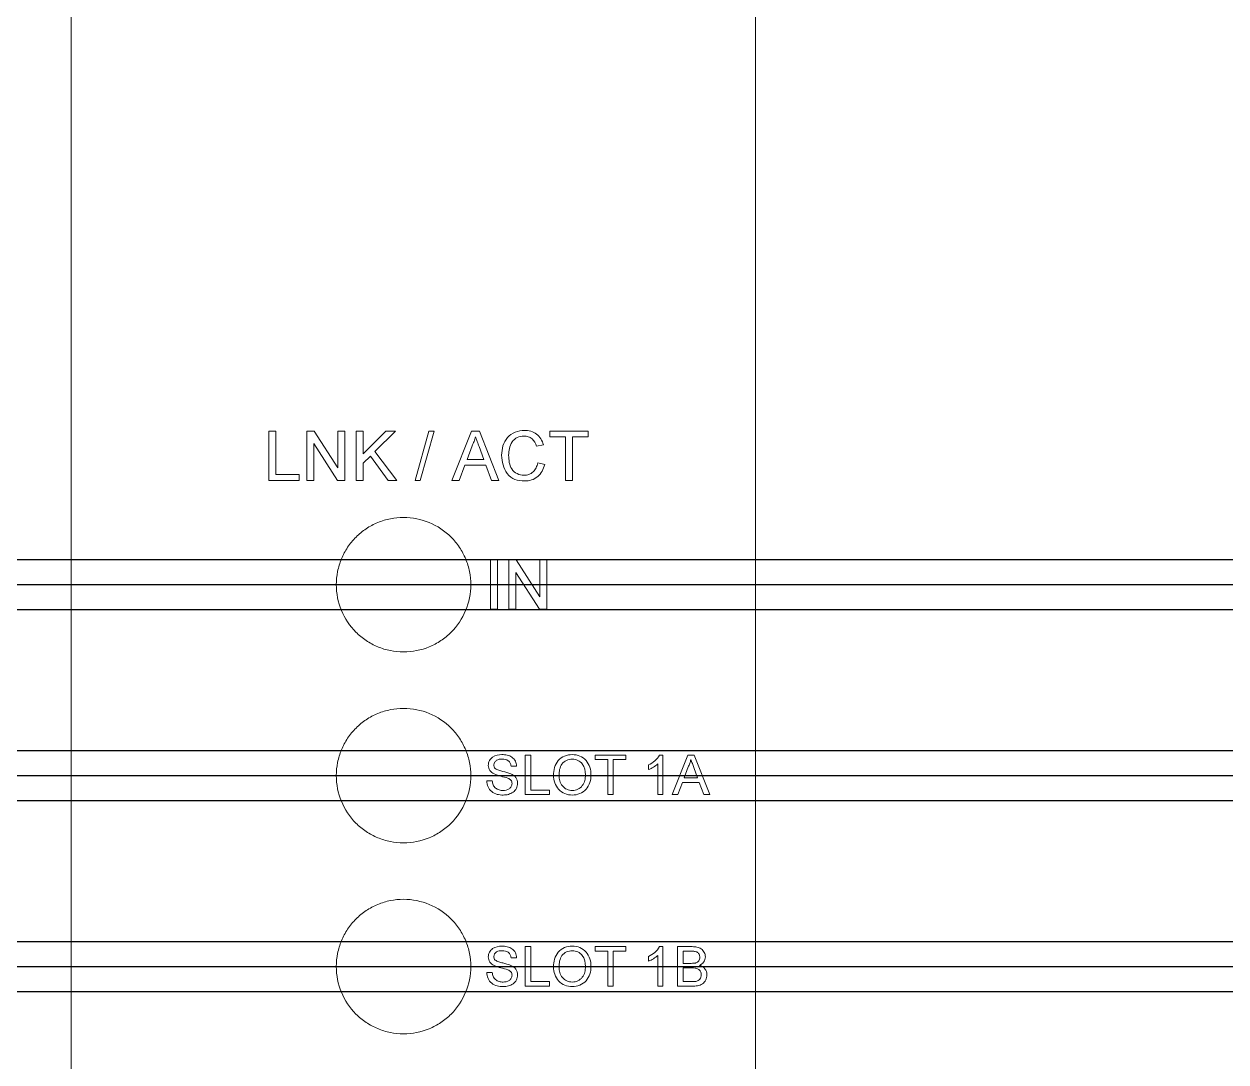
# Model space of a CAD drawing. Header units: millimetres. Extents: x 661 to 1125, y 84 to 277.
# Drawn here: x 1062.67 to 1093.96, y 181.64 to 208.65 of the extents above; entities that cross this region are included whole.
import ezdxf

# ---------------------------------------------------------------- set-up
doc = ezdxf.new("R2010")
doc.units = ezdxf.units.MM

# ---------------------------------------------------------------- blocks, each defined once
blk = doc.blocks.new('D')
at = {"color": 4, "linetype": 'Continuous', "lineweight": 15}
for p, q in [((1063.898, 239.48), (1063.898, 107.586)), ((1081.708, 239.48), (1081.708, 107.586)), ((1069.044, 198.059), (1069.044, 196.775)), ((1069.225, 198.059), (1069.044, 198.059)), ((1069.225, 196.923), (1069.225, 198.059)), ((1070.223, 198.059), (1070.032, 198.059)), ((1070.032, 198.059), (1070.032, 196.775)), ((1070.838, 197.101), (1070.223, 198.059)), ((1071.02, 198.059), (1070.838, 198.059)), ((1070.838, 198.059), (1070.838, 197.101)), ((1071.02, 196.775), (1071.02, 198.059)), ((1071.497, 198.059), (1071.316, 198.059)), ((1071.316, 198.059), (1071.316, 196.775)), ((1072.089, 198.059), (1071.497, 197.468)), ((1071.497, 197.468), (1071.497, 198.059)), ((1071.8, 197.523), (1072.337, 198.059)), ((1072.337, 198.059), (1072.089, 198.059)), ((1073.209, 198.059), (1072.847, 196.775)), ((1072.983, 196.775), (1073.345, 198.059)), ((1073.345, 198.059), (1073.209, 198.059)), ((1074.317, 198.059), (1073.807, 196.775)), ((1074.521, 198.059), (1074.317, 198.059)), ((1075.031, 196.775), (1074.521, 198.059)), ((1076.354, 198.059), (1076.354, 197.911)), ((1077.358, 198.059), (1076.354, 198.059)), ((1077.358, 197.911), (1077.358, 198.059)), ((1076.354, 197.911), (1076.765, 197.911)), ((1076.765, 197.911), (1076.765, 196.775)), ((1076.946, 196.775), (1076.946, 197.911)), ((1076.946, 197.911), (1077.358, 197.911)), ((1070.213, 197.733), (1070.828, 196.775)), ((1070.213, 196.775), (1070.213, 197.733)), ((1072.37, 196.775), (1071.8, 197.523)), ((1074.2, 197.318), (1074.332, 197.674)), ((1074.514, 197.656), (1074.638, 197.318)), ((1076.008, 197.664), (1076.189, 197.702)), ((1071.497, 197.22), (1071.685, 197.408)), ((1071.497, 196.775), (1071.497, 197.22)), ((1071.685, 197.408), (1072.146, 196.775)), ((1073.999, 196.775), (1074.146, 197.17)), ((1074.146, 197.17), (1074.693, 197.17)), ((1074.638, 197.318), (1074.2, 197.318)), ((1074.693, 197.17), (1074.839, 196.775)), ((1076.222, 197.186), (1076.041, 197.228)), ((1069.834, 196.923), (1069.225, 196.923)), ((1069.834, 196.775), (1069.834, 196.923)), ((1069.044, 196.775), (1069.834, 196.775)), ((1070.032, 196.775), (1070.213, 196.775)), ((1070.828, 196.775), (1071.02, 196.775)), ((1071.316, 196.775), (1071.497, 196.775)), ((1072.146, 196.775), (1072.37, 196.775)), ((1072.847, 196.775), (1072.983, 196.775)), ((1073.807, 196.775), (1073.999, 196.775)), ((1074.839, 196.775), (1075.031, 196.775)), ((1076.765, 196.775), (1076.946, 196.775)), ((1074.813, 194.706), (1074.813, 193.422)), ((1074.994, 194.706), (1074.813, 194.706)), ((1074.994, 193.422), (1074.994, 194.706)), ((1075.29, 194.706), (1075.29, 193.422)), ((1075.481, 194.706), (1075.29, 194.706)), ((1076.097, 193.748), (1075.481, 194.706)), ((1076.097, 194.706), (1076.097, 193.748)), ((1076.278, 194.706), (1076.097, 194.706)), ((1076.278, 193.422), (1076.278, 194.706)), ((1075.471, 194.381), (1076.086, 193.422)), ((1075.471, 193.422), (1075.471, 194.381)), ((1074.813, 193.422), (1074.994, 193.422)), ((1075.29, 193.422), (1075.471, 193.422)), ((1076.086, 193.422), (1076.278, 193.422)), ((1075.715, 189.627), (1075.715, 188.6)), ((1075.86, 189.627), (1075.715, 189.627)), ((1075.86, 188.718), (1075.86, 189.627)), ((1078.336, 189.627), (1077.532, 189.627)), ((1077.532, 189.627), (1077.532, 189.509)), ((1078.336, 189.509), (1078.336, 189.627)), ((1079.297, 189.627), (1079.212, 189.627)), ((1079.297, 188.6), (1079.297, 189.627)), ((1079.946, 189.627), (1079.539, 188.6)), ((1080.11, 189.627), (1079.946, 189.627)), ((1080.518, 188.6), (1080.11, 189.627)), ((1075.346, 189.338), (1075.491, 189.338)), ((1077.532, 189.509), (1077.862, 189.509)), ((1077.862, 189.509), (1077.862, 188.6)), ((1078.006, 189.509), (1078.336, 189.509)), ((1078.006, 188.6), (1078.006, 189.509)), ((1078.928, 189.37), (1078.928, 189.249)), ((1079.165, 189.4), (1079.165, 188.6)), ((1079.853, 189.035), (1079.958, 189.319)), ((1080.104, 189.305), (1080.204, 189.035)), ((1080.204, 189.035), (1079.853, 189.035)), ((1074.859, 188.956), (1074.714, 188.956)), ((1076.347, 188.718), (1075.86, 188.718)), ((1076.347, 188.6), (1076.347, 188.718)), ((1079.692, 188.6), (1079.809, 188.916)), ((1079.809, 188.916), (1080.247, 188.916)), ((1080.247, 188.916), (1080.364, 188.6)), ((1075.715, 188.6), (1076.347, 188.6)), ((1077.862, 188.6), (1078.006, 188.6)), ((1079.165, 188.6), (1079.297, 188.6)), ((1079.539, 188.6), (1079.692, 188.6)), ((1080.364, 188.6), (1080.518, 188.6)), ((1075.86, 184.642), (1075.715, 184.642)), ((1075.715, 184.642), (1075.715, 183.615)), ((1075.86, 183.734), (1075.86, 184.642)), ((1078.336, 184.642), (1077.532, 184.642)), ((1077.532, 184.642), (1077.532, 184.524)), ((1078.336, 184.524), (1078.336, 184.642)), ((1079.297, 184.642), (1079.212, 184.642)), ((1079.297, 183.615), (1079.297, 184.642)), ((1079.679, 184.642), (1079.679, 183.615)), ((1080.064, 184.642), (1079.679, 184.642)), ((1075.346, 184.353), (1075.491, 184.353)), ((1077.532, 184.524), (1077.862, 184.524)), ((1077.862, 184.524), (1077.862, 183.615)), ((1078.006, 184.524), (1078.336, 184.524)), ((1078.006, 183.615), (1078.006, 184.524)), ((1078.928, 184.386), (1078.928, 184.264)), ((1079.165, 184.416), (1079.165, 183.615)), ((1079.824, 184.524), (1080.02, 184.524)), ((1079.824, 184.208), (1079.824, 184.524)), ((1080.036, 184.208), (1079.824, 184.208)), ((1079.824, 184.089), (1080.05, 184.089)), ((1079.824, 183.734), (1079.824, 184.089)), ((1074.859, 183.971), (1074.714, 183.971)), ((1076.347, 183.734), (1075.86, 183.734)), ((1076.347, 183.615), (1076.347, 183.734)), ((1080.067, 183.734), (1079.824, 183.734)), ((1075.715, 183.615), (1076.347, 183.615)), ((1077.862, 183.615), (1078.006, 183.615)), ((1079.165, 183.615), (1079.297, 183.615)), ((1079.679, 183.615), (1080.065, 183.615))]:
    blk.add_line(p, q, dxfattribs=at)
for p, q in [((950.806, 194.714), (1125.244, 194.714)), ((950.806, 194.064), (1125.244, 194.064)), ((950.806, 193.414), (1125.244, 193.414)), ((950.806, 189.744), (1125.244, 189.744)), ((950.806, 189.094), (1125.244, 189.094)), ((950.806, 188.444), (1125.244, 188.444)), ((1012.175, 184.778), (1125.244, 184.778)), ((1012.175, 184.128), (1125.244, 184.128)), ((1012.175, 183.478), (1125.244, 183.478))]:
    blk.add_line(p, q)
for points, knots in [([(1075.694, 198.076), (1075.611, 198.074), (1075.531, 198.061), (1075.377, 197.998), (1075.307, 197.95), (1075.199, 197.825), (1075.16, 197.75), (1075.112, 197.593), (1075.104, 197.509), (1075.102, 197.427)], [0, 0, 0, 0, 0.25, 0.25, 0.5, 0.5, 0.75, 0.75, 1, 1, 1, 1]), ([(1076.189, 197.702), (1076.173, 197.756), (1076.152, 197.808), (1076.093, 197.902), (1076.054, 197.944), (1075.966, 198.012), (1075.915, 198.038), (1075.807, 198.069), (1075.751, 198.075), (1075.694, 198.076)], [0, 0, 0, 0, 0.25, 0.25, 0.5, 0.5, 0.75, 0.75, 1, 1, 1, 1]), ([(1074.332, 197.674), (1074.341, 197.693), (1074.35, 197.712), (1074.359, 197.731), (1074.368, 197.75), (1074.376, 197.77), (1074.383, 197.79), (1074.398, 197.829), (1074.409, 197.87), (1074.419, 197.911)], [0, 0, 0, 0, 0.0000634621, 0.0000634621, 0.0000634621, 0.0001269779, 0.0001269779, 0.0001269779, 0.0002541361, 0.0002541361, 0.0002541361, 0.0002541361]), ([(1074.419, 197.911), (1074.427, 197.89), (1074.435, 197.869), (1074.443, 197.847), (1074.451, 197.826), (1074.458, 197.805), (1074.466, 197.783), (1074.474, 197.762), (1074.482, 197.741), (1074.49, 197.72), (1074.498, 197.698), (1074.506, 197.677), (1074.514, 197.656)], [0, 0, 0, 0, 0.0000681238, 0.0000681238, 0.0000681238, 0.0001362436, 0.0001362436, 0.0001362436, 0.0002043659, 0.0002043659, 0.0002043659, 0.0002724882, 0.0002724882, 0.0002724882, 0.0002724882]), ([(1075.284, 197.427), (1075.285, 197.488), (1075.29, 197.548), (1075.318, 197.666), (1075.337, 197.724), (1075.407, 197.824), (1075.454, 197.865), (1075.563, 197.917), (1075.624, 197.927), (1075.685, 197.928)], [0, 0, 0, 0, 0.25, 0.25, 0.5, 0.5, 0.75, 0.75, 1, 1, 1, 1]), ([(1075.685, 197.928), (1075.723, 197.927), (1075.76, 197.923), (1075.832, 197.9), (1075.866, 197.882), (1075.952, 197.807), (1075.985, 197.736), (1076.008, 197.664)], [0, 0, 0, 0, 0.25, 0.25, 0.5, 0.5, 1, 1, 1, 1]), ([(1075.102, 197.427), (1075.104, 197.342), (1075.114, 197.259), (1075.16, 197.096), (1075.195, 197.017), (1075.3, 196.883), (1075.369, 196.83), (1075.527, 196.769), (1075.613, 196.76), (1075.698, 196.759)], [0, 0, 0, 0, 0.25, 0.25, 0.5, 0.5, 0.75, 0.75, 1, 1, 1, 1]), ([(1075.681, 196.907), (1075.619, 196.908), (1075.558, 196.921), (1075.448, 196.977), (1075.4, 197.018), (1075.334, 197.123), (1075.314, 197.183), (1075.289, 197.303), (1075.285, 197.365), (1075.284, 197.427)], [0, 0, 0, 0, 0.25, 0.25, 0.5, 0.5, 0.75, 0.75, 1, 1, 1, 1]), ([(1076.041, 197.228), (1076.031, 197.185), (1076.019, 197.144), (1075.981, 197.064), (1075.955, 197.028), (1075.891, 196.967), (1075.853, 196.944), (1075.769, 196.913), (1075.725, 196.908), (1075.681, 196.907)], [0, 0, 0, 0, 0.25, 0.25, 0.5, 0.5, 0.75, 0.75, 1, 1, 1, 1]), ([(1075.698, 196.759), (1075.759, 196.76), (1075.82, 196.767), (1075.938, 196.804), (1075.992, 196.834), (1076.087, 196.913), (1076.126, 196.962), (1076.186, 197.069), (1076.206, 197.127), (1076.222, 197.186)], [0, 0, 0, 0, 0.25, 0.25, 0.5, 0.5, 0.75, 0.75, 1, 1, 1, 1]), ([(1074.298, 194.06), (1074.298, 194.176), (1074.287, 194.29), (1074.242, 194.513), (1074.209, 194.624), (1074.121, 194.836), (1074.067, 194.936), (1073.94, 195.127), (1073.866, 195.217), (1073.624, 195.459), (1073.429, 195.59), (1073.008, 195.764), (1072.777, 195.81), (1072.435, 195.811), (1072.319, 195.799), (1072.094, 195.754), (1071.985, 195.721), (1071.773, 195.634), (1071.67, 195.579), (1071.48, 195.452), (1071.392, 195.38), (1071.229, 195.216), (1071.156, 195.128), (1071.03, 194.938), (1070.975, 194.836), (1070.887, 194.624), (1070.854, 194.515), (1070.809, 194.291), (1070.798, 194.175), (1070.798, 193.833), (1070.843, 193.603), (1071.017, 193.182), (1071.148, 192.986), (1071.389, 192.744), (1071.479, 192.67), (1071.669, 192.543), (1071.77, 192.489), (1071.982, 192.401), (1072.093, 192.367), (1072.317, 192.322), (1072.431, 192.311), (1072.777, 192.31), (1073.005, 192.356), (1073.323, 192.487), (1073.424, 192.541), (1073.614, 192.668), (1073.704, 192.742), (1073.947, 192.984), (1074.077, 193.179), (1074.252, 193.6), (1074.298, 193.829), (1074.298, 194.06)], [0, 0, 0, 0, 0.03125, 0.03125, 0.0625, 0.0625, 0.09375, 0.09375, 0.125, 0.125, 0.1875, 0.1875, 0.25, 0.25, 0.28125, 0.28125, 0.3125, 0.3125, 0.34375, 0.34375, 0.375, 0.375, 0.40625, 0.40625, 0.4375, 0.4375, 0.46875, 0.46875, 0.5, 0.5, 0.5625, 0.5625, 0.625, 0.625, 0.65625, 0.65625, 0.6875, 0.6875, 0.71875, 0.71875, 0.75, 0.75, 0.8125, 0.8125, 0.84375, 0.84375, 0.875, 0.875, 0.9375, 0.9375, 1, 1, 1, 1]), ([(1074.298, 189.092), (1074.298, 189.208), (1074.287, 189.321), (1074.242, 189.545), (1074.209, 189.656), (1074.121, 189.868), (1074.067, 189.968), (1073.94, 190.158), (1073.867, 190.248), (1073.625, 190.491), (1073.429, 190.621), (1073.008, 190.796), (1072.777, 190.842), (1072.435, 190.843), (1072.318, 190.831), (1072.094, 190.786), (1071.985, 190.753), (1071.773, 190.666), (1071.67, 190.611), (1071.48, 190.484), (1071.392, 190.411), (1071.229, 190.248), (1071.156, 190.159), (1071.029, 189.97), (1070.975, 189.868), (1070.887, 189.656), (1070.854, 189.547), (1070.809, 189.323), (1070.798, 189.207), (1070.798, 188.865), (1070.843, 188.635), (1071.017, 188.214), (1071.147, 188.018), (1071.389, 187.776), (1071.479, 187.702), (1071.669, 187.575), (1071.77, 187.521), (1071.981, 187.433), (1072.093, 187.399), (1072.317, 187.354), (1072.431, 187.343), (1072.777, 187.342), (1073.005, 187.388), (1073.323, 187.519), (1073.424, 187.573), (1073.614, 187.7), (1073.704, 187.774), (1073.947, 188.016), (1074.077, 188.211), (1074.252, 188.632), (1074.298, 188.862), (1074.298, 189.092)], [0, 0, 0, 0, 0.03125, 0.03125, 0.0625, 0.0625, 0.09375, 0.09375, 0.125, 0.125, 0.1875, 0.1875, 0.25, 0.25, 0.28125, 0.28125, 0.3125, 0.3125, 0.34375, 0.34375, 0.375, 0.375, 0.40625, 0.40625, 0.4375, 0.4375, 0.46875, 0.46875, 0.5, 0.5, 0.5625, 0.5625, 0.625, 0.625, 0.65625, 0.65625, 0.6875, 0.6875, 0.71875, 0.71875, 0.75, 0.75, 0.8125, 0.8125, 0.84375, 0.84375, 0.875, 0.875, 0.9375, 0.9375, 1, 1, 1, 1]), ([(1075.11, 189.64), (1075.025, 189.638), (1074.938, 189.624), (1074.832, 189.551), (1074.803, 189.519), (1074.764, 189.444), (1074.755, 189.402), (1074.753, 189.359)], [0, 0, 0, 0, 0.5, 0.5, 0.75, 0.75, 1, 1, 1, 1]), ([(1075.491, 189.338), (1075.488, 189.383), (1075.479, 189.428), (1075.437, 189.509), (1075.407, 189.544), (1075.333, 189.597), (1075.29, 189.614), (1075.202, 189.636), (1075.156, 189.639), (1075.11, 189.64)], [0, 0, 0, 0, 0.25, 0.25, 0.5, 0.5, 0.75, 0.75, 1, 1, 1, 1]), ([(1076.94, 189.64), (1076.872, 189.639), (1076.803, 189.629), (1076.677, 189.576), (1076.62, 189.534), (1076.531, 189.431), (1076.499, 189.369), (1076.459, 189.237), (1076.453, 189.169), (1076.452, 189.1)], [0, 0, 0, 0, 0.25, 0.25, 0.5, 0.5, 0.75, 0.75, 1, 1, 1, 1]), ([(1077.427, 189.112), (1077.426, 189.179), (1077.418, 189.246), (1077.377, 189.374), (1077.345, 189.435), (1077.256, 189.536), (1077.2, 189.576), (1077.076, 189.628), (1077.008, 189.639), (1076.94, 189.64)], [0, 0, 0, 0, 0.25, 0.25, 0.5, 0.5, 0.75, 0.75, 1, 1, 1, 1]), ([(1074.753, 189.359), (1074.755, 189.311), (1074.768, 189.264), (1074.822, 189.187), (1074.863, 189.16), (1074.905, 189.137)], [0, 0, 0, 0, 0.5, 0.5, 1, 1, 1, 1]), ([(1074.898, 189.369), (1074.899, 189.394), (1074.905, 189.419), (1074.931, 189.461), (1074.949, 189.479), (1075.014, 189.517), (1075.066, 189.522), (1075.116, 189.522)], [0, 0, 0, 0, 0.25, 0.25, 0.5, 0.5, 1, 1, 1, 1]), ([(1074.935, 189.278), (1074.929, 189.284), (1074.924, 189.29), (1074.919, 189.297), (1074.912, 189.307), (1074.907, 189.318), (1074.903, 189.33), (1074.9, 189.343), (1074.899, 189.356), (1074.898, 189.369)], [0, 0, 0, 0, 0.0000249179, 0.0000249179, 0.0000249179, 0.0000622779, 0.0000622779, 0.0000622779, 0.0001014982, 0.0001014982, 0.0001014982, 0.0001014982]), ([(1075.116, 189.522), (1075.171, 189.521), (1075.228, 189.514), (1075.296, 189.464), (1075.313, 189.442), (1075.337, 189.392), (1075.342, 189.365), (1075.346, 189.338)], [0, 0, 0, 0, 0.5, 0.5, 0.75, 0.75, 1, 1, 1, 1]), ([(1076.597, 189.098), (1076.598, 189.15), (1076.601, 189.201), (1076.622, 189.302), (1076.64, 189.352), (1076.702, 189.435), (1076.745, 189.467), (1076.837, 189.512), (1076.889, 189.521), (1076.941, 189.522)], [0, 0, 0, 0, 0.25, 0.25, 0.5, 0.5, 0.75, 0.75, 1, 1, 1, 1]), ([(1076.941, 189.522), (1076.991, 189.521), (1077.041, 189.511), (1077.131, 189.468), (1077.171, 189.436), (1077.261, 189.316), (1077.281, 189.213), (1077.282, 189.113)], [0, 0, 0, 0, 0.25, 0.25, 0.5, 0.5, 1, 1, 1, 1]), ([(1079.958, 189.319), (1079.966, 189.334), (1079.973, 189.349), (1079.98, 189.365), (1079.987, 189.38), (1079.993, 189.396), (1079.999, 189.412), (1080.005, 189.427), (1080.011, 189.443), (1080.015, 189.46), (1080.02, 189.476), (1080.024, 189.492), (1080.028, 189.509)], [0, 0, 0, 0, 0.0000507696, 0.0000507696, 0.0000507696, 0.0001015823, 0.0001015823, 0.0001015823, 0.0001523323, 0.0001523323, 0.0001523323, 0.0002033159, 0.0002033159, 0.0002033159, 0.0002033159]), ([(1080.028, 189.509), (1080.034, 189.492), (1080.041, 189.475), (1080.047, 189.458), (1080.053, 189.441), (1080.06, 189.424), (1080.066, 189.407), (1080.072, 189.39), (1080.078, 189.373), (1080.085, 189.356), (1080.091, 189.339), (1080.097, 189.322), (1080.104, 189.305)], [0, 0, 0, 0, 0.0000545352, 0.0000545352, 0.0000545352, 0.0001090672, 0.0001090672, 0.0001090672, 0.0001636012, 0.0001636012, 0.0001636012, 0.0002181351, 0.0002181351, 0.0002181351, 0.0002181351]), ([(1074.905, 189.137), (1074.961, 189.109), (1075.022, 189.092), (1075.143, 189.06), (1075.205, 189.047), (1075.263, 189.023)], [0, 0, 0, 0, 0.5, 0.5, 1, 1, 1, 1]), ([(1075.339, 189.14), (1075.273, 189.168), (1075.203, 189.185), (1075.099, 189.211), (1075.065, 189.22), (1074.997, 189.242), (1074.962, 189.254), (1074.935, 189.278)], [0, 0, 0, 0, 0.5, 0.5, 0.75, 0.75, 1, 1, 1, 1]), ([(1075.263, 189.023), (1075.292, 189.011), (1075.32, 188.996), (1075.362, 188.949), (1075.371, 188.916), (1075.372, 188.885)], [0, 0, 0, 0, 0.5, 0.5, 1, 1, 1, 1]), ([(1075.517, 188.892), (1075.516, 188.946), (1075.501, 189), (1075.436, 189.087), (1075.389, 189.117), (1075.339, 189.14)], [0, 0, 0, 0, 0.5, 0.5, 1, 1, 1, 1]), ([(1076.452, 189.1), (1076.453, 189.034), (1076.463, 188.969), (1076.507, 188.845), (1076.539, 188.786), (1076.629, 188.688), (1076.684, 188.649), (1076.806, 188.599), (1076.873, 188.588), (1076.94, 188.587)], [0, 0, 0, 0, 0.25, 0.25, 0.5, 0.5, 0.75, 0.75, 1, 1, 1, 1]), ([(1076.939, 188.705), (1076.89, 188.707), (1076.841, 188.715), (1076.753, 188.756), (1076.714, 188.787), (1076.652, 188.862), (1076.629, 188.906), (1076.603, 189), (1076.598, 189.049), (1076.597, 189.098)], [0, 0, 0, 0, 0.25, 0.25, 0.5, 0.5, 0.75, 0.75, 1, 1, 1, 1]), ([(1077.282, 189.113), (1077.281, 189.063), (1077.277, 189.014), (1077.253, 188.918), (1077.232, 188.871), (1077.171, 188.791), (1077.131, 188.758), (1077.04, 188.715), (1076.99, 188.707), (1076.939, 188.705)], [0, 0, 0, 0, 0.25, 0.25, 0.5, 0.5, 0.75, 0.75, 1, 1, 1, 1]), ([(1076.94, 188.587), (1077.007, 188.588), (1077.073, 188.599), (1077.197, 188.651), (1077.255, 188.689), (1077.344, 188.789), (1077.376, 188.85), (1077.418, 188.977), (1077.426, 189.045), (1077.427, 189.112)], [0, 0, 0, 0, 0.25, 0.25, 0.5, 0.5, 0.75, 0.75, 1, 1, 1, 1]), ([(1074.714, 188.956), (1074.716, 188.902), (1074.725, 188.851), (1074.769, 188.753), (1074.801, 188.709), (1074.884, 188.641), (1074.934, 188.618), (1075.036, 188.592), (1075.09, 188.587), (1075.144, 188.587)], [0, 0, 0, 0, 0.25, 0.25, 0.5, 0.5, 0.75, 0.75, 1, 1, 1, 1]), ([(1075.138, 188.705), (1075.103, 188.706), (1075.068, 188.71), (1075.002, 188.731), (1074.97, 188.747), (1074.916, 188.791), (1074.895, 188.821), (1074.869, 188.886), (1074.863, 188.921), (1074.859, 188.956)], [0, 0, 0, 0, 0.25, 0.25, 0.5, 0.5, 0.75, 0.75, 1, 1, 1, 1]), ([(1075.372, 188.885), (1075.371, 188.857), (1075.364, 188.83), (1075.338, 188.782), (1075.318, 188.762), (1075.249, 188.716), (1075.193, 188.706), (1075.138, 188.705)], [0, 0, 0, 0, 0.25, 0.25, 0.5, 0.5, 1, 1, 1, 1]), ([(1075.144, 188.587), (1075.189, 188.588), (1075.233, 188.592), (1075.319, 188.616), (1075.361, 188.634), (1075.434, 188.687), (1075.464, 188.722), (1075.506, 188.802), (1075.515, 188.846), (1075.517, 188.892)], [0, 0, 0, 0, 0.25, 0.25, 0.5, 0.5, 0.75, 0.75, 1, 1, 1, 1]), ([(1074.298, 184.124), (1074.298, 184.24), (1074.287, 184.353), (1074.242, 184.577), (1074.209, 184.688), (1074.121, 184.9), (1074.067, 185), (1073.941, 185.19), (1073.867, 185.28), (1073.625, 185.523), (1073.429, 185.653), (1073.008, 185.828), (1072.777, 185.874), (1072.434, 185.874), (1072.318, 185.863), (1072.094, 185.818), (1071.984, 185.785), (1071.772, 185.697), (1071.67, 185.642), (1071.48, 185.516), (1071.392, 185.443), (1071.228, 185.28), (1071.156, 185.191), (1071.029, 185.002), (1070.975, 184.899), (1070.887, 184.688), (1070.854, 184.579), (1070.809, 184.355), (1070.798, 184.239), (1070.798, 183.897), (1070.843, 183.667), (1071.017, 183.246), (1071.147, 183.051), (1071.389, 182.808), (1071.479, 182.734), (1071.669, 182.607), (1071.77, 182.553), (1071.981, 182.465), (1072.093, 182.431), (1072.317, 182.386), (1072.431, 182.375), (1072.777, 182.374), (1073.005, 182.42), (1073.324, 182.552), (1073.424, 182.605), (1073.614, 182.732), (1073.704, 182.806), (1073.947, 183.049), (1074.077, 183.244), (1074.252, 183.664), (1074.298, 183.894), (1074.298, 184.124)], [0, 0, 0, 0, 0.03125, 0.03125, 0.0625, 0.0625, 0.09375, 0.09375, 0.125, 0.125, 0.1875, 0.1875, 0.25, 0.25, 0.28125, 0.28125, 0.3125, 0.3125, 0.34375, 0.34375, 0.375, 0.375, 0.40625, 0.40625, 0.4375, 0.4375, 0.46875, 0.46875, 0.5, 0.5, 0.5625, 0.5625, 0.625, 0.625, 0.65625, 0.65625, 0.6875, 0.6875, 0.71875, 0.71875, 0.75, 0.75, 0.8125, 0.8125, 0.84375, 0.84375, 0.875, 0.875, 0.9375, 0.9375, 1, 1, 1, 1]), ([(1075.11, 184.656), (1075.025, 184.653), (1074.938, 184.639), (1074.832, 184.566), (1074.803, 184.534), (1074.764, 184.459), (1074.755, 184.417), (1074.753, 184.374)], [0, 0, 0, 0, 0.5, 0.5, 0.75, 0.75, 1, 1, 1, 1]), ([(1075.491, 184.353), (1075.488, 184.398), (1075.479, 184.443), (1075.437, 184.524), (1075.407, 184.559), (1075.333, 184.612), (1075.29, 184.629), (1075.202, 184.651), (1075.156, 184.655), (1075.11, 184.656)], [0, 0, 0, 0, 0.25, 0.25, 0.5, 0.5, 0.75, 0.75, 1, 1, 1, 1]), ([(1076.94, 184.656), (1076.871, 184.654), (1076.803, 184.644), (1076.676, 184.591), (1076.62, 184.549), (1076.531, 184.446), (1076.499, 184.384), (1076.459, 184.252), (1076.453, 184.184), (1076.452, 184.115)], [0, 0, 0, 0, 0.25, 0.25, 0.5, 0.5, 0.75, 0.75, 1, 1, 1, 1]), ([(1077.427, 184.127), (1077.426, 184.194), (1077.418, 184.261), (1077.377, 184.389), (1077.345, 184.45), (1077.256, 184.551), (1077.2, 184.591), (1077.076, 184.643), (1077.008, 184.654), (1076.94, 184.656)], [0, 0, 0, 0, 0.25, 0.25, 0.5, 0.5, 0.75, 0.75, 1, 1, 1, 1]), ([(1080.404, 184.376), (1080.402, 184.417), (1080.393, 184.457), (1080.356, 184.529), (1080.33, 184.562), (1080.264, 184.609), (1080.225, 184.623), (1080.146, 184.64), (1080.105, 184.642), (1080.064, 184.642)], [0, 0, 0, 0, 0.25, 0.25, 0.5, 0.5, 0.75, 0.75, 1, 1, 1, 1]), ([(1074.753, 184.374), (1074.755, 184.327), (1074.768, 184.279), (1074.822, 184.202), (1074.863, 184.175), (1074.905, 184.152)], [0, 0, 0, 0, 0.5, 0.5, 1, 1, 1, 1]), ([(1074.898, 184.384), (1074.899, 184.409), (1074.905, 184.434), (1074.931, 184.476), (1074.949, 184.494), (1075.014, 184.533), (1075.066, 184.537), (1075.116, 184.537)], [0, 0, 0, 0, 0.25, 0.25, 0.5, 0.5, 1, 1, 1, 1]), ([(1074.935, 184.293), (1074.929, 184.299), (1074.924, 184.305), (1074.919, 184.312), (1074.912, 184.322), (1074.907, 184.334), (1074.903, 184.345), (1074.9, 184.358), (1074.899, 184.371), (1074.898, 184.384)], [0, 0, 0, 0, 0.0000249178, 0.0000249178, 0.0000249178, 0.0000622952, 0.0000622952, 0.0000622952, 0.0001015409, 0.0001015409, 0.0001015409, 0.0001015409]), ([(1075.339, 184.155), (1075.273, 184.183), (1075.203, 184.2), (1075.099, 184.226), (1075.065, 184.235), (1074.997, 184.257), (1074.962, 184.27), (1074.935, 184.293)], [0, 0, 0, 0, 0.5, 0.5, 0.75, 0.75, 1, 1, 1, 1]), ([(1075.116, 184.537), (1075.171, 184.536), (1075.228, 184.529), (1075.296, 184.479), (1075.313, 184.457), (1075.337, 184.407), (1075.342, 184.38), (1075.346, 184.353)], [0, 0, 0, 0, 0.5, 0.5, 0.75, 0.75, 1, 1, 1, 1]), ([(1076.597, 184.113), (1076.598, 184.165), (1076.601, 184.216), (1076.622, 184.317), (1076.64, 184.367), (1076.702, 184.45), (1076.744, 184.482), (1076.837, 184.527), (1076.889, 184.536), (1076.941, 184.537)], [0, 0, 0, 0, 0.25, 0.25, 0.5, 0.5, 0.75, 0.75, 1, 1, 1, 1]), ([(1076.941, 184.537), (1076.991, 184.536), (1077.041, 184.527), (1077.131, 184.483), (1077.171, 184.451), (1077.261, 184.331), (1077.281, 184.228), (1077.282, 184.128)], [0, 0, 0, 0, 0.25, 0.25, 0.5, 0.5, 1, 1, 1, 1]), ([(1080.02, 184.524), (1080.047, 184.524), (1080.075, 184.523), (1080.129, 184.519), (1080.157, 184.516), (1080.208, 184.492), (1080.228, 184.47), (1080.253, 184.42), (1080.258, 184.392), (1080.259, 184.363)], [0, 0, 0, 0, 0.25, 0.25, 0.5, 0.5, 0.75, 0.75, 1, 1, 1, 1]), ([(1080.259, 184.363), (1080.257, 184.332), (1080.252, 184.3), (1080.218, 184.248), (1080.189, 184.23), (1080.159, 184.22)], [0, 0, 0, 0, 0.5, 0.5, 1, 1, 1, 1]), ([(1080.249, 184.155), (1080.292, 184.177), (1080.332, 184.204), (1080.374, 184.262), (1080.385, 184.283), (1080.4, 184.329), (1080.402, 184.352), (1080.404, 184.376)], [0, 0, 0, 0, 0.5, 0.5, 0.75, 0.75, 1, 1, 1, 1]), ([(1074.905, 184.152), (1074.961, 184.124), (1075.022, 184.107), (1075.143, 184.075), (1075.205, 184.062), (1075.263, 184.038)], [0, 0, 0, 0, 0.5, 0.5, 1, 1, 1, 1]), ([(1075.263, 184.038), (1075.292, 184.026), (1075.32, 184.011), (1075.362, 183.964), (1075.371, 183.932), (1075.372, 183.9)], [0, 0, 0, 0, 0.5, 0.5, 1, 1, 1, 1]), ([(1075.517, 183.907), (1075.516, 183.961), (1075.501, 184.015), (1075.436, 184.102), (1075.389, 184.132), (1075.339, 184.155)], [0, 0, 0, 0, 0.5, 0.5, 1, 1, 1, 1]), ([(1076.452, 184.115), (1076.453, 184.049), (1076.463, 183.984), (1076.507, 183.86), (1076.539, 183.801), (1076.629, 183.703), (1076.684, 183.665), (1076.806, 183.614), (1076.873, 183.603), (1076.94, 183.602)], [0, 0, 0, 0, 0.25, 0.25, 0.5, 0.5, 0.75, 0.75, 1, 1, 1, 1]), ([(1076.939, 183.72), (1076.89, 183.722), (1076.841, 183.73), (1076.753, 183.771), (1076.714, 183.802), (1076.652, 183.877), (1076.629, 183.921), (1076.603, 184.015), (1076.598, 184.065), (1076.597, 184.113)], [0, 0, 0, 0, 0.25, 0.25, 0.5, 0.5, 0.75, 0.75, 1, 1, 1, 1]), ([(1077.282, 184.128), (1077.281, 184.078), (1077.277, 184.029), (1077.253, 183.933), (1077.232, 183.886), (1077.171, 183.806), (1077.131, 183.774), (1077.04, 183.73), (1076.99, 183.722), (1076.939, 183.72)], [0, 0, 0, 0, 0.25, 0.25, 0.5, 0.5, 0.75, 0.75, 1, 1, 1, 1]), ([(1076.94, 183.602), (1077.007, 183.603), (1077.073, 183.614), (1077.197, 183.666), (1077.255, 183.704), (1077.344, 183.804), (1077.376, 183.865), (1077.418, 183.992), (1077.426, 184.06), (1077.427, 184.127)], [0, 0, 0, 0, 0.25, 0.25, 0.5, 0.5, 0.75, 0.75, 1, 1, 1, 1]), ([(1080.159, 184.22), (1080.149, 184.217), (1080.139, 184.215), (1080.129, 184.213), (1080.118, 184.212), (1080.108, 184.211), (1080.098, 184.21), (1080.077, 184.208), (1080.056, 184.208), (1080.036, 184.208)], [0, 0, 0, 0, 0.000031245, 0.000031245, 0.000031245, 0.0000623711, 0.0000623711, 0.0000623711, 0.000124331, 0.000124331, 0.000124331, 0.000124331]), ([(1080.05, 184.089), (1080.08, 184.089), (1080.109, 184.088), (1080.167, 184.08), (1080.196, 184.074), (1080.246, 184.045), (1080.266, 184.022), (1080.293, 183.97), (1080.297, 183.941), (1080.298, 183.911)], [0, 0, 0, 0, 0.25, 0.25, 0.5, 0.5, 0.75, 0.75, 1, 1, 1, 1]), ([(1080.443, 183.909), (1080.442, 183.938), (1080.439, 183.965), (1080.422, 184.019), (1080.408, 184.044), (1080.355, 184.11), (1080.304, 184.138), (1080.249, 184.155)], [0, 0, 0, 0, 0.25, 0.25, 0.5, 0.5, 1, 1, 1, 1]), ([(1074.714, 183.971), (1074.716, 183.917), (1074.725, 183.866), (1074.769, 183.768), (1074.801, 183.724), (1074.883, 183.656), (1074.934, 183.633), (1075.036, 183.607), (1075.09, 183.602), (1075.144, 183.602)], [0, 0, 0, 0, 0.25, 0.25, 0.5, 0.5, 0.75, 0.75, 1, 1, 1, 1]), ([(1075.138, 183.72), (1075.103, 183.721), (1075.068, 183.725), (1075.002, 183.746), (1074.97, 183.762), (1074.916, 183.807), (1074.895, 183.836), (1074.869, 183.901), (1074.863, 183.936), (1074.859, 183.971)], [0, 0, 0, 0, 0.25, 0.25, 0.5, 0.5, 0.75, 0.75, 1, 1, 1, 1]), ([(1075.372, 183.9), (1075.371, 183.872), (1075.364, 183.845), (1075.338, 183.797), (1075.318, 183.777), (1075.249, 183.731), (1075.193, 183.721), (1075.138, 183.72)], [0, 0, 0, 0, 0.25, 0.25, 0.5, 0.5, 1, 1, 1, 1]), ([(1075.144, 183.602), (1075.189, 183.603), (1075.233, 183.607), (1075.319, 183.631), (1075.361, 183.65), (1075.434, 183.702), (1075.464, 183.737), (1075.506, 183.817), (1075.515, 183.861), (1075.517, 183.907)], [0, 0, 0, 0, 0.25, 0.25, 0.5, 0.5, 0.75, 0.75, 1, 1, 1, 1]), ([(1080.065, 183.615), (1080.11, 183.615), (1080.156, 183.618), (1080.245, 183.634), (1080.289, 183.649), (1080.366, 183.7), (1080.394, 183.737), (1080.433, 183.818), (1080.442, 183.864), (1080.443, 183.909)], [0, 0, 0, 0, 0.25, 0.25, 0.5, 0.5, 0.75, 0.75, 1, 1, 1, 1]), ([(1080.155, 183.739), (1080.148, 183.737), (1080.14, 183.736), (1080.133, 183.736), (1080.126, 183.735), (1080.118, 183.735), (1080.111, 183.734), (1080.096, 183.734), (1080.082, 183.734), (1080.067, 183.734)], [0, 0, 0, 0, 0.00002204799, 0.00002204799, 0.00002204799, 0.00004410007, 0.00004410007, 0.00004410007, 0.00008808701, 0.00008808701, 0.00008808701, 0.00008808701]), ([(1080.298, 183.911), (1080.297, 183.87), (1080.287, 183.829), (1080.235, 183.764), (1080.195, 183.747), (1080.155, 183.739)], [0, 0, 0, 0, 0.5, 0.5, 1, 1, 1, 1])]:
    blk.add_open_spline(points, degree=3, knots=knots, dxfattribs=at)
for points in [[(1079.212, 189.627), (1079.152, 189.511), (1079.044, 189.43), (1078.928, 189.37)], [(1078.928, 189.249), (1079.016, 189.285), (1079.097, 189.335), (1079.165, 189.4)], [(1079.212, 184.642), (1079.152, 184.527), (1079.044, 184.445), (1078.928, 184.386)], [(1078.928, 184.264), (1079.016, 184.3), (1079.097, 184.35), (1079.165, 184.416)]]:
    blk.add_open_spline(points, degree=3, dxfattribs=at)

msp = doc.modelspace()

# ---------------------------------------------------------------- block references
msp.add_blockref('D', (0, 0))

doc.saveas('drawing.dxf')
